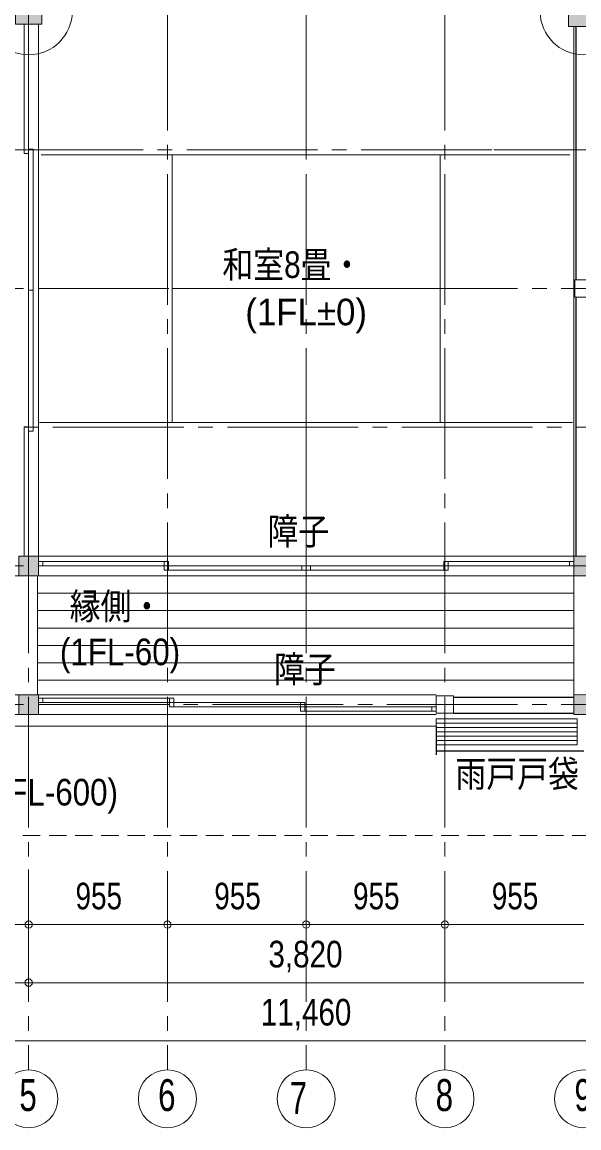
# Model space of a CAD drawing. Units: millimetres at full size, sheet at 1:100. Extents: x -20206 to -877, y -13906 to 13689.
# Drawn here: x -13917 to -10085, y 1120 to 8735 of the extents above; entities that cross this region are included whole.
import ezdxf
from ezdxf.enums import TextEntityAlignment as Align

# ---------------------------------------------------------------- set-up
doc = ezdxf.new("R2010")
doc.units = ezdxf.units.MM
doc.header["$LTSCALE"] = 100
doc.header["$PDMODE"] = 32
doc.header["$PDSIZE"] = 50
doc.linetypes.add('CHAIN2', pattern=[12, 9, -1, 1, -1])
doc.linetypes.add('DASHED1', pattern=[1.8, 1.2, -0.6])
for name, color, linetype, lineweight in [('1-0_通り心', 253, 'CHAIN2', 9), ('1-1_構造・躯体', 7, 'Continuous', 18), ('1-3_仕上げ', 2, 'Continuous', 25), ('1-4_見え掛り', 5, 'Continuous', 15), ('1-5_建具枠', 2, 'Continuous', 25), ('1-6_建具', 5, 'Continuous', 15), ('1-C_ハッチ', 253, 'Continuous', 9), ('1-D_寸法', 4, 'Continuous', 9), ('1-E_文字', 3, 'Continuous', 9), ('1-F_補助線', 4, 'Continuous', 9)]:
    doc.layers.add(name, color=color, linetype=linetype, lineweight=lineweight)
doc.layers.add('1-B_予備', color=8, linetype='Continuous')
doc.styles.add('ＭＳ Ｐゴシック', font='')
doc.styles.get('ＭＳ Ｐゴシック').set_extended_font_data('MS PGothic')

# ---------------------------------------------------------------- blocks, each defined once
blk = doc.blocks.new('5')
at = {"layer": '1-E_文字', "color": 4}
blk.add_circle((1.4, 43.1), 200, dxfattribs=at)
at = {"layer": '1-E_文字', "style": 'ＭＳ Ｐゴシック', "width": 0.75}
blk.add_text('5', height=219.9, dxfattribs=at).set_placement((-62.6, -106.9), align=Align.BOTTOM_LEFT)
blk = doc.blocks.new('6')
at = {"layer": '1-E_文字', "color": 4}
blk.add_circle((1.4, 43.1), 200, dxfattribs=at)
at = {"layer": '1-E_文字', "style": 'ＭＳ Ｐゴシック', "width": 0.75}
blk.add_text('6', height=219.9, dxfattribs=at).set_placement((-62.6, -106.9), align=Align.BOTTOM_LEFT)
blk = doc.blocks.new('7')
at = {"layer": '1-E_文字', "color": 4}
blk.add_circle((13.8, 48), 200, dxfattribs=at)
at = {"layer": '1-E_文字', "style": 'ＭＳ Ｐゴシック', "width": 0.75}
blk.add_text('7', height=219.9, dxfattribs=at).set_placement((-100, -121.9), align=Align.BOTTOM_LEFT)
blk = doc.blocks.new('8')
at = {"layer": '1-E_文字', "color": 4}
blk.add_circle((1.4, 43.1), 200, dxfattribs=at)
at = {"layer": '1-E_文字', "style": 'ＭＳ Ｐゴシック', "width": 0.75}
blk.add_text('8', height=219.9, dxfattribs=at).set_placement((-62.6, -106.9), align=Align.BOTTOM_LEFT)
blk = doc.blocks.new('9')
at = {"layer": '1-E_文字', "color": 4}
blk.add_circle((1.4, 43.1), 200, dxfattribs=at)
at = {"layer": '1-E_文字', "style": 'ＭＳ Ｐゴシック', "width": 0.75}
blk.add_text('9', height=219.9, dxfattribs=at).set_placement((-62.6, -106.9), align=Align.BOTTOM_LEFT)

msp = doc.modelspace()

# ---------------------------------------------------------------- linework, layer by layer
at = {"layer": '1-0_通り心'}
for p, q in [((-13871.7, 13688.6), (-13871.7, 1520)), ((-12916.7, 13688.6), (-12916.7, 1520)), ((-11961.7, 13688.6), (-11961.7, 1520)), ((-11006.7, 13688.6), (-11006.7, 1520)), ((-10684.2, 7854.5), (-19806.3, 7854.5)), ((-4970.9, 7854.5), (-10684.2, 7854.5)), ((-19806.3, 6899.5), (-4970.9, 6899.5)), ((-6804.3, 5944.5), (-19806.3, 5944.5)), ((-19806.3, 4989.5), (-4970.9, 4989.5)), ((-19806.3, 4034.5), (-4983.2, 4034.5))]:
    msp.add_line(p, q, dxfattribs=at)
at = {"layer": '1-1_構造・躯体'}
for points in [[(-10156.7, 8704.5), (-9946.7, 8704.5), (-9946.7, 8914.5), (-10156.7, 8914.5)], [(-13961.7, 8719.5), (-13781.7, 8719.5), (-13781.7, 8899.5), (-13961.7, 8899.5)], [(-10111.7, 6839.5), (-9991.7, 6839.5), (-9991.7, 6959.5), (-10111.7, 6959.5)], [(-13939.2, 4922), (-13804.2, 4922), (-13804.2, 5057), (-13939.2, 5057)], [(-10119.2, 4922), (-9984.2, 4922), (-9984.2, 5057), (-10119.2, 5057)], [(-13939.2, 3967), (-13804.2, 3967), (-13804.2, 4102), (-13939.2, 4102)], [(-11067.4, 3975.2), (-10947.4, 3975.2), (-10947.4, 4095.2), (-11067.4, 4095.2)], [(-10119.2, 3967), (-9984.2, 3967), (-9984.2, 4102), (-10119.2, 4102)]]:
    msp.add_lwpolyline(points, close=True, dxfattribs=at)
at = {"layer": '1-3_仕上げ'}
for p, q in [((-10947.4, 4087), (-10119.2, 4087)), ((-10947.4, 3975.2), (-10119.2, 3975.2)), ((-11067.4, 3885.8), (-11067.4, 3688.5)), ((-10051.7, 3713.8), (-11067.4, 3713.8))]:
    msp.add_line(p, q, dxfattribs=at)
at = {"layer": '1-4_見え掛り'}
for p, q in [((-13804.2, 8719.8), (-13804.2, 5057)), ((-11961.7, 8712.9), (-11961.7, 7820.8)), ((-10119.2, 5057), (-10119.2, 8705.9)), ((-10148.1, 7820.8), (-13786.2, 7820.8)), ((-12883, 7820.8), (-12883, 5978.3)), ((-11040.5, 7820.8), (-11040.5, 5978.3)), ((-11040.5, 6899.5), (-12883, 6899.5)), ((-10128.9, 5978.3), (-13798.2, 5978.3)), ((-11961.7, 5944.5), (-11961.7, 5057)), ((-13804.2, 5057), (-10119.2, 5057)), ((-16669.2, 4922), (-10119.2, 4922)), ((-11067.4, 4102), (-17624.2, 4102)), ((-11067.4, 3885.8), (-17624.2, 3885.8))]:
    msp.add_line(p, q, dxfattribs=at)
at = {"layer": '1-4_見え掛り', "color": 4, "lineweight": 9}
msp.add_line((-11067.4, 3967), (-17624.2, 3967), dxfattribs=at)
at = {"layer": '1-4_見え掛り', "linetype": 'DASHED1'}
msp.add_lwpolyline([(-18591.7, 12574.5), (-18591.7, 3134.5), (-5331.7, 3134.5)], dxfattribs=at)
at = {"layer": '1-5_建具枠'}
for p, q in [((-10104.2, 6959.5), (-10104.2, 8705.9)), ((-10104.2, 5057), (-10104.2, 6839.5))]:
    msp.add_line(p, q, dxfattribs=at)
at = {"layer": '1-6_建具'}
for p, q in [((-13871.7, 8719.5), (-13901.7, 8719.5)), ((-13901.7, 7829.8), (-13901.7, 8719.5)), ((-13871.7, 7829.8), (-13871.7, 8719.5)), ((-13841.7, 7859.4), (-13871.7, 7859.4)), ((-13841.7, 7859.4), (-13841.7, 6888.3)), ((-13871.7, 7829.8), (-13901.7, 7829.8)), ((-13871.7, 6888.3), (-13871.7, 7829.8)), ((-13871.7, 6888.3), (-13841.7, 6888.3)), ((-13871.7, 6888.3), (-13871.7, 5946.8)), ((-13871.7, 6888.3), (-13841.7, 6888.3)), ((-13841.7, 5917.2), (-13841.7, 6888.3)), ((-13901.7, 5946.8), (-13901.7, 5057)), ((-13871.7, 5946.8), (-13901.7, 5946.8)), ((-13871.7, 5946.8), (-13871.7, 5057)), ((-13841.7, 5917.2), (-13871.8, 5917.2)), ((-13871.7, 5057), (-13901.7, 5057)), ((-13804.2, 4989.5), (-13804.2, 5019.5)), ((-12909, 5019.5), (-13804.2, 5019.5)), ((-12909, 4989.5), (-13804.2, 4989.5)), ((-13774.5, 4989.5), (-13774.5, 5019.5)), ((-12938.8, 4959.5), (-12938.8, 5019.5)), ((-12938.8, 4959.5), (-11961.7, 4959.5)), ((-12909, 4989.5), (-12909, 5019.5)), ((-11961.7, 4989.5), (-12909, 4989.5)), ((-12909, 4959.5), (-12909, 4989.5)), ((-11991.5, 4989.5), (-11991.5, 4959.5)), ((-11961.7, 4989.5), (-11014.5, 4989.5)), ((-11961.7, 4989.5), (-11961.7, 4959.5)), ((-11961.7, 4989.5), (-11961.7, 4959.5)), ((-10984.7, 4959.5), (-11961.7, 4959.5)), ((-11932, 4989.5), (-11932, 4959.5)), ((-11014.5, 4989.5), (-11014.5, 5019.5)), ((-11014.5, 5019.5), (-10119.2, 5019.5)), ((-11014.5, 4959.5), (-11014.5, 4989.5)), ((-11014.5, 4989.5), (-10119.2, 4989.5)), ((-10984.7, 4959.5), (-10984.7, 5019.5)), ((-10149, 4989.5), (-10149, 5019.5)), ((-10119.2, 4989.5), (-10119.2, 5019.5)), ((-13804.9, 4079.5), (-12872.4, 4079.5)), ((-13774.9, 4049.5), (-13774.9, 4079.5)), ((-12902.4, 4076.9), (-12902.4, 4019.5)), ((-12872.4, 4076.9), (-12872.4, 4019.5)), ((-12902.4, 4019.5), (-11999.9, 4019.5)), ((-11999.9, 4019.5), (-11999.9, 3989.5)), ((-11067.4, 3989.5), (-11999.9, 3989.5)), ((-11097.4, 4019.5), (-11097.4, 3989.5)), ((-10096.7, 3937), (-11066.7, 3937)), ((-11066.7, 3847), (-11066.7, 3937)), ((-11066.7, 3907), (-10096.7, 3907)), ((-10096.7, 3937), (-10096.7, 3847)), ((-11066.7, 3877), (-10096.7, 3877)), ((-11066.7, 3847), (-10096.7, 3847)), ((-11066.7, 3847), (-11066.7, 3757)), ((-11066.7, 3847), (-10096.7, 3847)), ((-11066.7, 3817), (-10096.7, 3817)), ((-10096.7, 3757), (-10096.7, 3847)), ((-11066.7, 3787), (-10096.7, 3787)), ((-10096.7, 3757), (-11066.7, 3757))]:
    msp.add_line(p, q, dxfattribs=at)
for points in [[(-13804.9, 4049.5), (-11969.9, 4049.5), (-11969.9, 3989.5)], [(-11999.9, 4049.5), (-11999.9, 4019.5), (-11067.4, 4019.5)]]:
    msp.add_lwpolyline(points, dxfattribs=at)
at = {"layer": '1-B_予備'}
for points in [[(-10156.7, 8914.5), (-10156.7, 8704.5), (-9946.7, 8914.5), (-9946.7, 8704.5)], [(-13961.7, 8899.5), (-13961.7, 8719.5), (-13781.7, 8899.5), (-13781.7, 8719.5)], [(-13939.2, 5057), (-13939.2, 4922), (-13804.2, 5057), (-13804.2, 4922)], [(-10119.2, 5057), (-10119.2, 4922), (-9984.2, 5057), (-9984.2, 4922)], [(-13939.2, 4102), (-13939.2, 3967), (-13804.2, 4102), (-13804.2, 3967)], [(-10119.2, 4094.5), (-10119.2, 3967), (-9984.2, 4094.5), (-9984.2, 3967)]]:
    msp.add_solid(points, dxfattribs=at)
at = {"layer": '1-C_ハッチ'}
for p, q in [((-13811.7, 4922), (-13811.7, 4102)), ((-10119.2, 4922), (-10119.2, 4102)), ((-13811.7, 4802), (-10119.2, 4802)), ((-13811.7, 4682), (-10119.2, 4682)), ((-13811.7, 4562), (-10119.2, 4562)), ((-13811.7, 4442), (-10119.2, 4442)), ((-13811.7, 4322), (-10119.2, 4322)), ((-13811.7, 4202), (-10119.2, 4202))]:
    msp.add_line(p, q, dxfattribs=at)
at = {"layer": '1-D_寸法'}
for p, q in [((-13871.7, 2120), (-13871.7, 2899.6)), ((-13871.7, 2520), (-13871.7, 2768)), ((-12916.7, 2520), (-12916.7, 2768)), ((-11961.7, 2520), (-11961.7, 2768)), ((-11006.7, 2520), (-11006.7, 2768)), ((-14826.7, 2520), (-13871.7, 2520)), ((-13871.7, 2520), (-12916.7, 2520)), ((-12916.7, 2520), (-11961.7, 2520)), ((-11961.7, 2520), (-11006.7, 2520)), ((-11006.7, 2520), (-10051.7, 2520)), ((-17691.7, 2120), (-13871.7, 2120)), ((-13871.7, 2120), (-10051.7, 2120)), ((-17691.7, 1720), (-6231.7, 1720))]:
    msp.add_line(p, q, dxfattribs=at)
for p in [(-13871.7, 2520), (-12916.7, 2520), (-11961.7, 2520), (-11006.7, 2520), (-13871.7, 2120)]:
    msp.add_point(p, dxfattribs=at)
at = {"layer": '1-E_文字', "color": 4}
for centre in [(-13871.7, 8809.5), (-10051.7, 8809.5)]:
    msp.add_circle(centre, 300, dxfattribs=at)

# ---------------------------------------------------------------- block references
at = {"layer": '1-F_補助線'}
for name, p in [('5', (-13873.1, 1276.9)), ('6', (-12918.1, 1276.9)), ('7', (-11975.6, 1272)), ('8', (-11008.1, 1276.9)), ('9', (-10053.1, 1276.9))]:
    msp.add_blockref(name, p, dxfattribs=at)

# ---------------------------------------------------------------- texts
at = {"layer": '1-D_寸法', "color": 3, "style": 'ＭＳ Ｐゴシック'}
for s, width, p in [('955', 0.8, (-13549.2, 2570)), ('955', 0.8, (-12594.2, 2570)), ('955', 0.8, (-11639.2, 2570)), ('955', 0.8, (-10684.2, 2570)), ('3,820', 0.85, (-12221.7, 2170)), ('11,460', 0.85, (-12274.2, 1770))]:
    msp.add_text(s, height=183.3, dxfattribs=dict(at, width=width)).set_placement(p, align=Align.BOTTOM_LEFT)
at = {"layer": '1-E_文字', "style": 'ＭＳ Ｐゴシック'}
for s, width, p in [('和室8畳・', 0.85, (-12538.4, 6917.8)), ('障子', 0.85, (-12228.1, 5081.5)), ('縁側・', 0.85, (-13589.6, 4565.9)), ('(1FL-60)', 0.9, (-13656.7, 4251.3)), ('障子', 0.85, (-12183.3, 4132)), ('雨戸戸袋', 0.85, (-10934.7, 3411.6)), ('(1FL-600)', 0.9, (-14204.4, 3285))]:
    msp.add_text(s, height=183.3, dxfattribs=dict(at, width=width)).set_placement(p, align=Align.BOTTOM_LEFT)
msp.add_text('(1FL±0)', height=183.3, dxfattribs=at).set_placement((-12380.8, 6591.7), align=Align.BOTTOM_LEFT)

doc.saveas('drawing.dxf')
